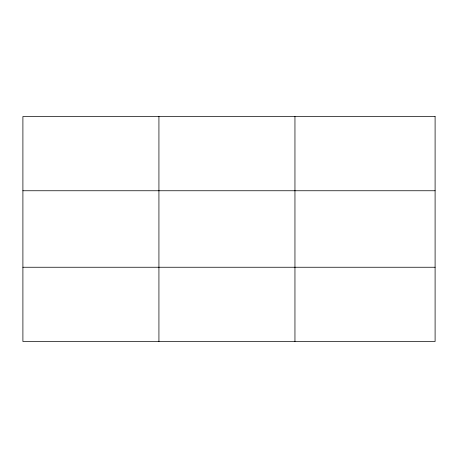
<?xml version="1.0" encoding="UTF-8"?>
<svg xmlns="http://www.w3.org/2000/svg" width="458" height="458" viewBox="0 0 458 458"><rect width="100%" height="100%" fill="white"/><g stroke="black" fill="none" stroke-linecap="round" stroke-linejoin="round"><path stroke-width="0.69" d="M158.926 116.509L158.926 341.491M294.952 116.509L294.952 341.491M22.9 190.751L435.1 190.751M22.9 267.249L435.1 267.249M435.1 116.509L435.1 341.491L22.9 341.491L22.9 116.509L435.1 116.509"/></g></svg>
